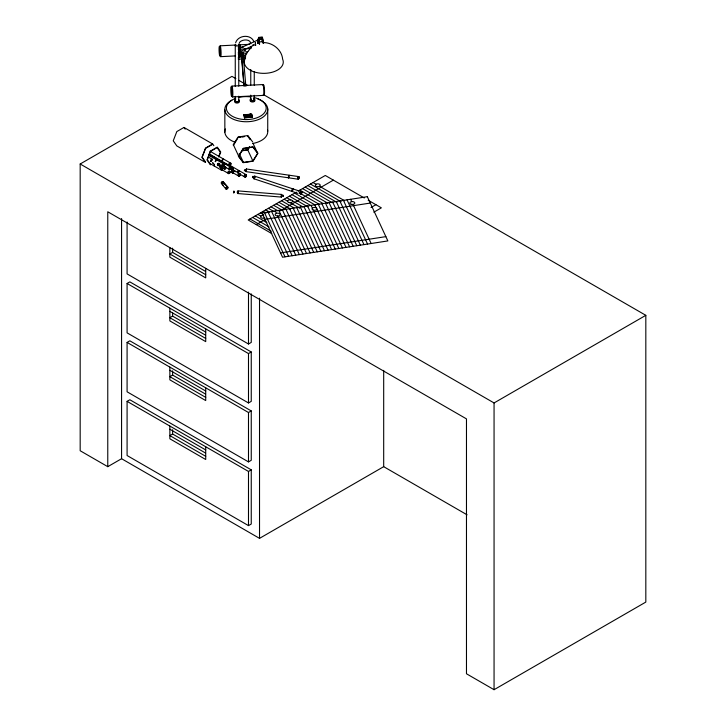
<?xml version="1.0" encoding="UTF-8"?>
<svg xmlns="http://www.w3.org/2000/svg" width="726" height="726" viewBox="0 0 726 726"><rect width="100%" height="100%" fill="white"/><g stroke="black" fill="none" stroke-linecap="round" stroke-linejoin="round"><path stroke-width="1.09" d="M239.48 51.119L240.524 50.938L239.462 50.666C241.286 50.366 237.493 50.548 240.433 50.811L239.616 51.274L239.553 46.391L240.333 46.346L240.569 49.903L239.19 50.421L240.569 49.903M240.442 51.219L240.233 50.62L240.569 54.985L239.789 55.04L239.516 50.738M257.821 40.211L257.766 41.582L257.993 40.828M240.025 49.069L240.152 50.53L239.19 50.421L239.199 48.987M240.551 54.051L239.226 54.114L239.399 55.43L240.56 55.367L239.435 55.285L240.533 55.684L239.526 55.966L240.46 56.056L239.589 56.111L239.789 55.04M233.463 192.1L233.6 192.717L233.645 192.163M251.187 48.234L251.114 46.863M258.928 43.143L259.109 43.85M258.937 42.235L259.019 41.273M262.712 42.426L262.513 38.914L262.458 42.199M262.812 41.972L262.948 40.983L263.738 43.206M263.012 41.954L263.284 41.382M244.689 49.559L245.542 49.359L244.054 49.413M281.407 195.539L281.407 196.9L281.733 196.419M239.144 47.716L239.153 45.184L240.079 45.13L239.943 45.566M245.533 49.359L244.154 49.404M245.651 170.873L246.35 169.167M245.896 171.336L245.824 170.664M245.86 170.937L246.386 168.986L288.975 175.184L288.503 177.806L245.914 171.608L246.005 169.784M240.106 50.076L239.961 50.366M233.645 191.8L233.772 191.374M263.139 42.462L263.375 43.233L262.431 37.162L258.556 37.425L258.556 40.411M281.579 195.848L281.334 197.073L237.838 193.543L237.792 192.671L238.11 190.902L281.606 194.423L281.57 195.857M258.583 40.048L258.647 39.168L258.873 42.271L258.692 41.6M239.408 45.82L240.27 45.929L239.353 45.62L240.143 45.311L240.179 45.765L239.371 45.366M253.265 176.772C253.165 174.939 251.704 178.514 252.966 177.543M299.992 193.343L300.936 191.982M238.391 49.232L238.391 48.442M238.391 54.178L238.391 53.379M238.391 59.115L238.391 58.316M259.227 42.362L259.536 43.288M217.555 164.357L218.109 164.866A1.016 0.581 -60 0 1 219.334 163.74A1.016 0.581 -60 0 1 219.016 165.31A1.016 0.581 -60 0 1 218.136 164.811M233.627 192.671L233.618 191.147L233.718 192.227M281.352 195.539L281.824 194.867M237.765 191.528L237.665 193.034M297.578 177.607L297.569 178.787M281.389 195.249L281.516 194.65L281.67 195.122M281.634 195.339L281.851 194.922M239.099 52.517L239.099 50.366L240.569 50.312M237.275 192.835L237.384 191.337M300.01 193.107L300.137 192.608M257.83 40.093L257.975 40.629M297.606 177.643L297.751 176.972M258.883 41.264L258.783 43.378M245.96 169.775L246.432 169.022L246.468 169.875M219.733 165.973L220.232 166.681M223.218 164.884L223.218 164.23M229.053 172.08L229.053 171.418M239.462 46.092L240.333 46.346M214.252 164.23L213.825 165.464L214.469 166.145L221.639 170.283L223.018 168.432L222.492 167.815L221.539 168.441L221.112 169.675L221.639 170.283M213.943 165.537L214.37 164.303M235.614 42.743C238.037 35.011 251.015 33.804 253.918 41.745M245.86 169.612L246.423 169.43M245.252 56.555L246.495 53.279L251.568 46.963M292.832 188.896L291.798 190.521L291.97 191.41L253.909 178.759L253.737 177.87L254.663 176.736M253.81 177.825L254.245 176.69A1.171 0.481 -71.6 0 1 254.899 176.672M292.415 189.314L292.115 191.464L297.969 193.406M215.195 161.599L216.629 159.82L217.228 160.564M215.313 161.671L216.747 159.892L223.917 164.031L224.398 164.702L223.917 165.936L222.964 166.49L222.483 165.809L223.917 164.031M218.726 156.426L220.35 152.233L217.101 147.605L210.594 151.362L207.346 159.747L210.594 164.366M218.825 156.943L220.74 152.015L217.292 147.106L210.404 151.09L206.964 159.965L210.404 164.866M229.806 169.739L229.325 169.058L230.759 167.279L231.231 167.96L229.806 169.739L225.323 167.152M228.799 173.677L228.318 173.006L229.752 171.218L230.233 171.899L229.752 173.133L228.799 173.677L221.63 169.548M237.937 190.884L237.674 193.533L237.856 193.089M281.37 194.849L281.579 195.258M281.606 194.423L281.334 197.073L281.579 196.673M244.499 175.356L244.971 176.182M301.626 193.588L301.626 192.154L301.118 194.096M224.67 168.123L224.67 166.971M239.099 43.442C240.007 39.458 249.653 38.369 250.579 42.834M239.335 55.049L240.569 54.985M221.974 160.446L222.564 159.384M222.764 159.421L222.383 161.499L229.543 165.637L230.478 165.356L230.859 163.277L223.69 159.139L222.646 159.348L222.256 161.435L209.642 154.148M234.144 192.762L234.316 191.256M210.867 161.589L211.221 159.52M210.622 160.664L212.219 159.248L208.335 157.007M233.119 144.973L238.019 137.051L247.811 135.535L252.702 141.942M233.69 145L237.692 138.321M238.7 156.226L243.428 148.567L252.893 147.097L257.621 153.295L252.893 160.954L243.428 162.424L238.7 156.226L233.581 145.2M242.393 150.327L247.602 149.647L249.345 146.824M241.468 150.908L247.775 149.937L249.553 147.06M238.291 170.692L237.565 172.824M288.358 176.953L288.431 177.752L288.739 177.389M288.667 177.834L289.139 175.211L298.967 176.636L299.048 177.525L298.495 179.258L288.667 177.834L288.984 177.407M298.967 176.636L298.495 179.258M245.125 49.531L245.588 49.359L244.907 49.404M244.344 170.873L244.653 169.594M221.167 168.114L221.893 168.114M254.182 178.251L253.828 177.208L254.862 176.246L292.923 188.896L293.095 189.795M232.111 171.009L232.756 170.946M245.025 58.198L244.353 57.889L245.043 57.635M244.653 49.368C242.82 49.595 246.005 49.495 244.898 49.35M467.081 514.816L383.691 466.673L259.527 538.365L121.569 458.714L107.766 466.673L80.178 450.746L80.178 163.994L231.939 76.375L235.859 78.644M212.654 143.993L183.987 127.44L176.817 131.578L173.242 140.817L176.817 145.917L205.485 162.47L201.91 157.37L205.485 148.131L212.654 143.993L213.852 145.69M212.518 144.356L205.63 148.331L202.182 157.206L205.63 162.107M222.519 163.622L223.472 163.069L223.953 163.749M222.637 163.686L223.59 163.141L230.759 167.279M224.597 164.121L225.559 163.577L226.149 164.321M224.724 164.194L225.677 163.64L232.846 167.779L233.318 168.459L232.846 169.693L231.83 170.211M232.846 167.779L231.884 168.332L231.412 169.566L231.884 170.247M231.712 170.147L232.665 169.594L233.146 170.274M239.952 173.795L238.999 174.349L238.518 175.583L238.999 176.264L239.952 175.71L240.433 174.476L239.952 173.795L232.792 169.657L233.264 170.338M205.576 271.442L172.616 252.412L169.857 254L205.721 274.709M127.086 283.476L129.845 281.879L251.25 351.974L251.25 401.36L248.492 402.948L127.086 332.862L127.086 283.476L248.492 353.571L251.25 351.974M296.417 192.145L248.201 219.978L271.742 233.572M298.168 191.129L325.293 175.474L364.307 197.998M256.269 224.633L265.017 219.588M279.601 211.166L333.361 180.13M127.086 342.418L129.845 340.821L251.25 410.916L251.25 460.302L248.492 461.89L127.086 391.804L127.086 342.418L248.492 412.513L251.25 410.916M205.576 335.158L172.616 316.128L169.857 317.725L205.721 338.434M371.031 207.518L375.914 204.696M373.836 212.192L381.359 207.845L368.173 200.231M127.086 401.36L129.845 399.763L251.25 469.858L251.25 524.027L248.492 525.615L127.086 455.52L127.086 401.36L248.492 471.455L251.25 469.858M205.576 394.1L172.616 375.07L169.857 376.667L205.721 397.376M127.086 222.011L127.086 273.911L248.492 344.006L251.25 342.418L251.25 293.894M205.576 453.051L172.616 434.021L169.857 435.609L205.721 456.318M80.178 163.994L494.061 402.948L645.822 315.329L645.822 602.081L494.061 689.7L466.473 673.773L466.473 418.884L107.766 211.783L107.766 466.673M254.3 176.609L254.89 176.282L255.08 177.108M253.909 178.759L254.581 178.433M292.269 189.268L293.068 188.951L301.853 191.864L302.025 192.762M301.853 191.864L300.727 193.488L300.9 194.386M241.685 47.39L258.057 39.939M240.07 51.555L255.425 44.567M218.109 163.55L218.662 163.713M242.947 52.635L241.377 52.671L244.127 86.448M230.859 163.277L229.933 163.559L229.543 165.637M244.961 50.03L245.442 49.722L244.989 49.749M244.462 136.424L238.273 137.377L240.415 137.214M242.448 136.851L244.626 136.57M264.972 219.352L370.287 203.062M280.554 252.92L385.86 236.631M258.755 38.433L258.755 37.57L262.24 37.335L262.649 42.181M258.556 37.425L258.964 39.44L262.839 39.177M258.755 37.57L259.164 39.585L262.649 39.349M258.964 39.44L259.354 42.407M262.431 41.146L262.05 39.195M259.481 43.006L259.164 40.447M263.366 42.743L262.649 40.211M239.117 45.366L239.144 45.82L239.898 45.321M240.342 46.763L239.571 46.809L240.388 46.809M238.237 47.381L243.564 47.027M239.662 47.372L240.442 47.317M239.662 47.698L240.433 47.644M239.707 47.898L240.487 47.852M239.698 48.17L240.469 48.125M239.743 48.442L240.524 48.388M239.725 48.651L240.497 48.597M239.253 49.114L240.551 48.923M238.346 49.323L250.071 48.524M239.253 49.495L240.569 49.432M244.726 49.767L244.263 49.795L244.789 50.04M239.58 51.492L240.36 51.437M239.589 51.891L240.415 51.927M238.237 52.326L247.829 51.673M239.634 52.336L240.406 52.29M239.689 52.508L240.46 52.453M239.671 52.807L240.451 52.753M239.725 53.043L240.506 52.989M239.707 53.279L240.478 53.225M239.761 53.579L240.533 53.533M239.725 53.751L240.506 53.697M238.346 54.259L246.876 53.688M239.281 54.604L240.569 54.541M238.237 57.263L245.697 56.755M238.346 59.196L244.744 58.77M243.945 114.735L251.695 114.209L252.285 117.113L244.535 117.957L243.945 114.735L244.535 117.957M243.945 115.053L249.481 114.681M245.243 115.325L250.67 114.962L250.67 113.683A10.336 8.385 -11.5 0 1 245.243 115.325L245.56 116.895L250.987 116.523L250.67 113.683M244.535 117.639L252.285 117.113M220.223 45.802L235.995 45.012M238.246 44.894L249.517 44.331M220.631 56.655L235.278 55.92M238.663 55.748L245.415 55.412M231.975 86.104L262.966 84.552M232.393 96.957L263.375 95.396M223.245 181.7L222.074 181.727L221.203 182.743L221.503 183.732L225.949 188.987L227.12 188.96L227.991 187.943L227.692 186.954L223.245 181.7L223.544 182.68A1.016 0.744 -40.2 0 0 221.938 183.261M227.692 186.954L226.521 186.99L225.65 188.007L225.949 188.987M238.291 170.664L239.153 170.674L229.443 165.074M238.582 173.414L244.853 177.035L245.715 177.017L246.504 175.937L246.441 174.884L239.271 170.746L238.409 170.755L237.692 172.897M246.441 174.884L245.579 174.893L244.789 175.973L244.853 177.035M264.436 42.598C273.33 43.043 281.906 50.139 282.641 59.233A19.502 11.262 0 0 1 262.649 73.335A19.502 11.262 0 0 1 245.606 57.998M245.651 171.091L245.678 170.81M257.866 214.397L260.924 216.13M238.8 80.341L247.63 85.441M263.32 94.498L645.822 315.329M313.06 182.535L316.028 184.25M319.531 186.273L344.632 200.766M310.429 184.05L341.029 201.719M307.806 185.566L336.8 202.309M305.174 187.09L332.245 202.717M302.542 188.606L327.68 203.117M299.92 190.121L323.115 203.516M299.221 192.753L319.522 204.478M294.665 193.152L314.957 204.877M292.034 194.677L311.363 205.839M289.402 196.192L307.77 206.792M209.986 151.226L223.572 159.067M286.779 197.708L290.618 199.931M209.061 154.048L225.958 164.194M208.916 154.665L223.472 163.069M208.87 155.337L216.629 159.82M290.091 202.672L299.729 208.235M233.69 170.583L235.632 171.708M281.516 200.739L294.084 207.999M232.728 172.643L238.999 176.264M278.893 202.264L290.491 208.961M209.496 163.277L214.351 166.082M276.261 203.779L285.926 209.36M273.638 205.295L282.332 210.313M271.007 206.81L277.777 210.721M268.375 208.326L274.183 211.674M265.752 209.85L269.618 212.083M263.121 211.366L266.025 213.036M260.498 212.881L263.393 214.551M255.234 215.912L266.841 222.61M252.612 217.437L269.047 226.92M249.98 218.953L271.252 231.231M169.857 311.354L205.721 332.063M169.857 370.296L205.721 391.005M169.857 429.238L205.721 449.948M292.487 200.875L303.141 207.055M284.147 199.223L287.614 201.247M300.137 193.778L300.092 193.234M224.325 183.397L227.637 187.317A1.044 0.771 -40.2 0 1 226.811 188.833A1.044 0.771 -40.2 0 1 226.013 187.762A1.044 0.771 -40.2 0 1 227.637 187.317M247.775 136.08L250.479 139.619M250.207 139.419L247.557 135.944M223.59 163.141L224.071 163.822M216.611 159.829L217.038 160.437M212.827 162.842L213.299 163.522M212.682 162.778L213.181 163.45M183.987 127.44L185.184 129.146M257.939 41.527L257.848 40.946M239.997 54.069L240.46 56.056M262.803 41.772L263.021 43.052M275.227 210.948L276.379 213.335A2.477 1.434 0 0 0 276.379 215.813A2.477 1.434 0 0 0 280.1 214.569A2.477 1.434 0 0 0 276.379 213.335M350.622 199.287L351.711 201.628M352.99 204.396L371.14 243.509M347.028 199.841L367.556 244.063M343.443 200.394L363.962 244.617M339.85 200.957L360.368 245.17M336.256 201.51L356.784 245.724M332.671 202.064L353.19 246.286M329.078 202.618L349.605 246.84M325.493 203.171L346.012 247.394M321.899 203.734L342.418 247.947M318.306 204.287L338.833 248.501M314.721 204.841L316.128 207.872M313.287 210.104A2.477 1.434 0 0 0 316.999 208.861A2.477 1.434 0 0 0 313.287 207.627A2.477 1.434 0 0 0 313.287 210.104L331.655 249.617M307.543 205.948L328.061 250.171M303.949 206.511L324.468 250.724M300.355 207.064L320.883 251.278M296.771 207.618L317.289 251.84M293.177 208.171L313.696 252.394M289.583 208.725L310.111 252.947M285.999 209.288L306.517 253.501M252.975 143.276L257.621 153.295M282.405 209.841L302.933 254.055M278.82 210.395L299.339 254.617M247.775 149.937L252.893 160.954M277.622 216.003L295.745 255.171M271.633 211.502L292.161 255.724M268.048 212.065L288.567 256.278M239.244 153.404L243.428 162.424M264.455 212.618L284.982 256.832M316.917 209.233L335.24 249.063M311.127 205.394L312.38 208.144M233.572 192.717L233.536 192.535M257.748 41.545L257.666 40.021L257.639 40.756M212.582 160.237L212.337 159.312L211.411 159.557L210.985 161.653M258.964 40.456L259.581 43.451M259.019 41.672L259.563 44.359M252.285 117.43L251.695 114.209M293.068 188.951L293.24 189.84M254.862 176.246L255.035 177.135M239.153 45.184L239.353 45.62M228.908 164.394L229.788 164.43A1.016 0.581 -60 0 1 228.817 164.729A1.016 0.581 -60 0 1 229.343 163.314A1.016 0.581 -60 0 1 230.206 163.604M257.921 43.533L257.766 42.108L257.676 43.124M243.101 53.824L245.869 86.403M241.168 52.889L243.936 85.477M240.515 50.212L240.551 50.666M240.506 55.221L240.533 55.684M239.271 170.746L239.344 171.808M494.061 402.948L494.061 689.7M383.691 370.387L383.691 466.673M267.731 108.873L267.731 131.179M259.527 298.195L259.527 538.365M259.164 39.585L259.164 42.417M254.263 71.892L254.263 85.269M254.263 95.306L254.263 99.771M250.76 69.487L250.76 85.096M250.76 95.133L250.76 99.589M248.492 292.097L248.492 344.006M248.492 353.571L248.492 402.948M248.492 412.513L248.492 461.89M248.492 471.455L248.492 525.615M238.763 44.894L238.763 86.158M238.763 96.195L238.763 100.651M235.26 45.048L235.26 86.312M235.26 96.349L235.26 100.814M224.842 109.853L224.842 132.159M205.721 268.339L205.721 277.895L169.857 257.185L169.857 247.63M205.721 328.878L205.721 341.619L169.857 320.91L169.857 308.169M205.721 387.82L205.721 400.561L169.857 379.852L169.857 367.111M205.721 446.762L205.721 459.504L169.857 438.794L169.857 426.053M172.616 248.156L172.616 252.412M172.616 312.942L172.616 316.128M172.616 370.823L172.616 375.07M172.616 429.765L172.616 434.021M121.569 218.544L121.569 458.714M220.042 166.926A1.016 0.581 -60 0 1 219.606 165.964A1.016 0.581 -60 0 1 220.74 165.138M244.98 176.336A1.016 0.581 -60 0 1 244.217 176.01A1.016 0.581 -60 0 1 244.88 174.748M254.327 178.169A1.116 0.454 -71.6 0 1 253.628 178.142A1.116 0.454 -71.6 0 1 254.127 176.572A1.116 0.454 -71.6 0 1 254.735 176.881M254.536 178.278A1.171 0.481 -71.6 0 1 253.819 178.315A1.171 0.481 -71.6 0 1 254.236 176.727A1.171 0.481 -71.6 0 1 254.944 176.69M254.49 178.26A1.171 0.481 -71.6 0 1 253.773 178.297A1.171 0.481 -71.6 0 1 254.191 176.717M228.372 172.942A1.016 0.581 -60 0 1 227.91 172.062A1.016 0.581 -60 0 1 228.971 171.118A1.016 0.581 -60 0 1 229.062 172.325M230.959 169.212A1.016 0.581 -60 0 1 231.458 167.906A1.016 0.581 -60 0 1 232.338 167.987M220.631 169.104A1.016 0.581 -60 0 1 222.029 167.978M221.203 169.53A1.016 0.581 -60 0 1 220.876 169.53M228.844 168.505A1.016 0.581 -60 0 1 230.187 167.325M229.38 169.004A1.016 0.581 -60 0 1 228.944 168.868M223.254 182.262A1.016 0.744 -40.2 0 1 223.254 182.689M221.72 183.478A1.016 0.744 -40.2 0 1 222.837 181.872M223.508 183.188A1.044 0.771 -40.2 0 1 224.407 184.023M223.245 184.939A1.044 0.771 -40.2 0 1 222.828 184.831M222.592 184.068A1.044 0.771 -40.2 0 1 223.263 183.279M238.046 175.03A1.016 0.581 -60 0 1 239.38 173.841M238.945 175.311A1.016 0.581 -60 0 1 238.137 175.383M224.016 168.632A1.016 0.581 -60 0 1 223.789 167.579A1.016 0.581 -60 0 1 224.842 166.808A1.016 0.581 -60 0 1 224.888 168.005M231.549 171.98A1.016 0.581 -60 0 1 232.955 170.946M232.266 172.389A1.016 0.581 -60 0 1 231.757 172.443M218.109 165.038A1.016 0.581 -60 0 1 217.392 164.62A1.016 0.581 -60 0 1 218.109 163.377A1.016 0.581 -60 0 1 218.825 163.795M222.537 165.746A1.016 0.581 -60 0 1 222.074 164.866A1.016 0.581 -60 0 1 223.136 163.931A1.016 0.581 -60 0 1 223.227 165.138M267.576 130.099A21.462 12.387 0 0 1 252.657 143.503M234.68 142.087A21.462 12.387 0 0 1 225.359 128.938M264.436 102.747A21.462 12.387 0 0 1 258.783 119.436A21.462 12.387 0 0 1 229.597 117.149A21.462 12.387 0 0 1 231.857 100.197M257.893 98.945A21.462 12.387 0 0 1 263.375 101.858M253.982 97.493A19.901 11.489 0 0 1 262.712 114.581A19.901 11.489 0 0 1 231.957 116.06A19.901 11.489 0 0 1 235.669 98.373M238.754 97.456A19.901 11.489 0 0 1 250.679 96.885M250.987 115.252A10.336 8.385 -11.5 0 1 245.56 116.895M239.217 101.241A2.341 1.352 0 0 1 236.885 103.038A2.341 1.352 0 0 1 234.897 101.105M254.309 99.771A2.341 1.352 0 0 1 254.018 101.667A2.341 1.352 0 0 1 250.715 101.504A2.341 1.352 0 0 1 251.005 99.598M238.536 99.707A2.341 1.352 0 0 1 238.645 101.694A2.341 1.352 0 0 1 235.206 101.586A2.341 1.352 0 0 1 235.687 99.616M253.855 98.573A2.341 1.352 0 0 1 254.309 100.551A2.341 1.352 0 0 1 250.86 100.633A2.341 1.352 0 0 1 251.005 98.645M238.455 100.161A1.751 1.016 0 0 1 238.128 101.513A1.751 1.016 0 0 1 235.759 101.44A1.751 1.016 0 0 1 235.678 100.07M253.855 99.026A1.751 1.016 0 0 1 252.82 100.678A1.751 1.016 0 0 1 250.86 99.335M238.455 44.404A1.751 1.016 0 0 1 238.128 45.756A1.751 1.016 0 0 1 235.759 45.684A1.751 1.016 0 0 1 235.678 44.313M253.637 44.703A1.751 1.016 0 0 1 252.82 44.921M250.76 43.832A1.751 1.016 0 0 1 250.86 43.578M241.522 52.662A0.926 0.49 -7.3 0 1 242.811 52.626M219.833 46.981A5.463 0.608 87.1 0 1 220.985 50.375A5.463 0.608 87.1 0 1 220.459 56.319M262.676 84.987A5.463 0.608 87.1 0 1 263.774 89.833A5.463 0.608 87.1 0 1 263.202 95.07M263.974 94.507A4.91 0.544 87.1 0 0 264.509 90.451L264.445 89.171A4.91 0.544 87.1 0 0 263.411 86.122M231.694 86.548A5.463 0.608 87.1 0 1 232.819 92.102A5.463 0.608 87.1 0 1 232.048 95.941M264.827 217.854A2.477 1.434 0 0 1 260.679 217.21A2.477 1.434 0 0 1 263.71 215.459M255.352 42.625L255.625 45.384L255.352 42.625M283.095 196.165C283.285 197.799 283.394 193.288 283.095 196.165M298.495 178.269C298.903 180.338 299.094 174.766 298.495 178.269M257.794 39.231L258.029 42.335L257.794 39.231M240.288 50.693L240.206 50.675M220.468 165.746L219.987 166.98L220.468 167.661L221.902 165.873L221.421 165.201L220.468 165.746M224.615 167.443L224.143 168.677L224.615 169.358L226.049 167.57L225.577 166.898L224.615 167.443M232.501 171.3L232.021 172.525L232.501 173.205L233.935 171.427L233.454 170.746L232.501 171.3M218.58 163.695L218.154 165.791L219.751 164.375L219.506 163.45L218.58 163.695M243.264 148.349L238.373 156.271L243.264 162.688L253.056 161.172L257.948 153.25L253.056 146.834L243.264 148.349M367.329 196.701L262.022 212.99L282.541 257.213L387.856 240.923L367.329 196.701M244.344 49.795L245.442 49.722L244.344 49.795M231.984 92.084L231.912 90.804A4.91 0.544 87.1 0 0 230.904 87.501A4.91 0.544 87.1 0 0 231.34 95.768A4.91 0.544 87.1 0 0 231.984 92.084M220.223 51.782L220.15 50.502A4.91 0.544 87.1 0 0 219.143 47.199A4.91 0.544 87.1 0 0 219.579 55.466A4.91 0.544 87.1 0 0 220.223 51.782M221.131 167.125A1.016 0.581 -60 0 0 221.448 165.555A1.016 0.581 -60 0 0 220.25 166.617A1.016 0.581 -60 0 0 221.131 167.125M245.697 176.754A1.016 0.581 -60 0 0 246.241 175.148A1.016 0.581 -60 0 0 245.007 175.964A1.016 0.581 -60 0 0 245.697 176.754M230.224 165.274A1.016 0.581 -60 0 0 230.814 163.668A1.016 0.581 -60 0 0 229.57 164.43A1.016 0.581 -60 0 0 230.224 165.274M229.461 173.142A1.016 0.581 -60 0 0 229.779 171.572A1.016 0.581 -60 0 0 228.581 172.634A1.016 0.581 -60 0 0 229.461 173.142M232.547 169.702A1.016 0.581 -60 0 0 232.874 168.133A1.016 0.581 -60 0 0 231.676 169.194A1.016 0.581 -60 0 0 232.547 169.702M222.111 169.857A1.016 0.581 -60 0 0 222.664 168.25A1.016 0.581 -60 0 0 221.421 169.058A1.016 0.581 -60 0 0 222.111 169.857M230.469 169.203A1.016 0.581 -60 0 0 230.786 167.633A1.016 0.581 -60 0 0 229.588 168.695A1.016 0.581 -60 0 0 230.469 169.203M239.662 175.719A1.016 0.581 -60 0 0 239.979 174.149A1.016 0.581 -60 0 0 238.781 175.211A1.016 0.581 -60 0 0 239.662 175.719M225.278 168.813A1.016 0.581 -60 0 0 225.605 167.243A1.016 0.581 -60 0 0 224.407 168.314A1.016 0.581 -60 0 0 225.278 168.813M233.164 172.67A1.016 0.581 -60 0 0 233.491 171.1A1.016 0.581 -60 0 0 232.284 172.162A1.016 0.581 -60 0 0 233.164 172.67M223.626 165.945A1.016 0.581 -60 0 0 223.944 164.375A1.016 0.581 -60 0 0 222.746 165.446A1.016 0.581 -60 0 0 223.626 165.945M259.345 39.921A1.561 1.552 65.5 0 0 261.178 41.908A1.561 1.552 65.5 0 0 261.977 39.331A1.561 1.552 65.5 0 0 259.345 39.921M351.112 204.251A2.477 1.434 0 0 0 354.823 203.008A2.477 1.434 0 0 0 351.112 201.774A2.477 1.434 0 0 0 351.112 204.251M316.536 186.5A2.477 1.434 0 0 0 320.257 185.257A2.477 1.434 0 0 0 316.536 184.023A2.477 1.434 0 0 0 316.536 186.5M288.848 202.481A2.477 1.434 0 0 0 292.569 201.247A2.477 1.434 0 0 0 288.848 200.004A2.477 1.434 0 0 0 288.848 202.481"/></g></svg>
